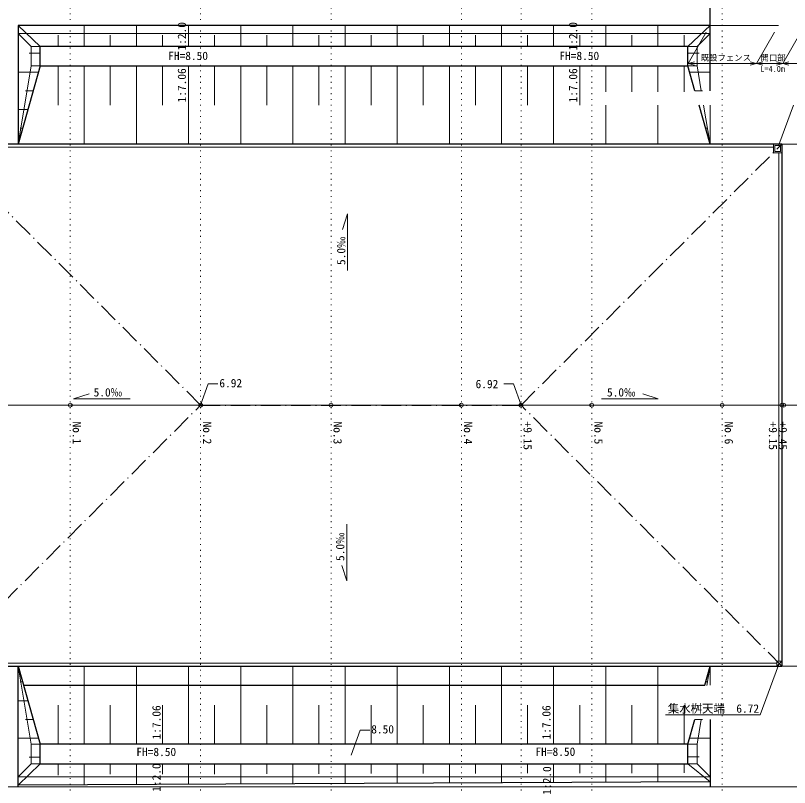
# Model space of a CAD drawing. Units: millimetres, scale not verified. Extents: x -199250 to 201250, y -138500 to 162913.
# Drawn here: x -112238 to 6482, y -45974 to 72396 of the extents above; entities that cross this region are included whole.
import ezdxf
from ezdxf.enums import TextEntityAlignment as Align

# ---------------------------------------------------------------- set-up
doc = ezdxf.new("R2010")
doc.units = ezdxf.units.MM
doc.header["$LTSCALE"] = 500
doc.linetypes.add('DASHED_DOTTED', pattern=[9.25, 6, -1.5, 0.25, -1.5])
doc.linetypes.add('DOTTED', pattern=[1.75, 0.25, -1.5])
for name, color, linetype, lineweight in [('0-4_現況図（想定）', 8, 'Continuous', 13), ('0-A_計画', 7, 'Continuous', 18), ('0-B_二次掘削', 7, 'Continuous', 13), ('0-C_ｸﾞﾗﾝﾄﾞ高さ勾配', 5, 'Continuous', 13), ('0-D_法形状', 7, 'Continuous', 25), ('0-E_法マ－ク', 7, 'Continuous', 18)]:
    doc.layers.add(name, color=color, linetype=linetype, lineweight=lineweight)
doc.styles.add('ＭＳ ゴシック', font='')
doc.styles.get('ＭＳ ゴシック').set_extended_font_data('MS Gothic')

msp = doc.modelspace()

# ---------------------------------------------------------------- linework, layer by layer
at = {"layer": '0-4_現況図（想定）'}
for p, q in [((-111843.1, 52652.2), (-111843, 69652.2)), ((-109843, 67652.2), (-111843, 69652.2)), ((-5693.1, 60848.9), (-5693, 69651.8)), ((-7693, 67651.8), (-109843, 67652.2)), ((-109843, 67652.2), (-109843, 64652.2)), ((-109843, 64652.2), (-111843.1, 52652.2)), ((-7693, 64651.8), (-109843, 64652.2)), ((-7693, 64651.8), (-7059.2, 60848.9)), ((-123843.1, 52652.3), (125456.9, 52651.2)), ((-123843.4, -27347.7), (137456.6, -27348.8)), ((-109843.5, -39347.8), (-111843.4, -27347.8)), ((-6187.6, -30313.4), (-5693.4, -27348.2)), ((-5693.4, -30258.3), (-5693.4, -27348.2)), ((-7693.5, -39348.2), (-7059.3, -35543.5)), ((-5693.5, -44348.2), (-5693.5, -35543.5)), ((-109843.5, -42347.8), (-109843.5, -39347.8)), ((-7693.5, -39348.2), (-109843.5, -39347.8)), ((-7693.5, -42348.2), (-7693.5, -39348.2)), ((-7693.5, -42348.2), (-5693.5, -44348.2)), ((-5693.5, -44348.2), (-111843.5, -44347.8)), ((-125928.7, -45847.7), (153835.2, -45848.9))]:
    msp.add_line(p, q, dxfattribs=at)
for points in [[(-7693, 64651.8), (-7693, 67651.8), (-5693, 69651.8), (-111843, 69652.2)], [(-6695.8, 58668.1), (-5693.1, 52651.8), (-5693.1, 58668.1)], [(-7693.5, -42348.2), (-109843.5, -42347.8), (-111843.5, -44347.8), (-111843.4, -27347.8)]]:
    msp.add_lwpolyline(points, dxfattribs=at)
at = {"layer": '0-A_計画'}
for p, q in [((-123093.6, 52201.2), (4006.4, 52201.2)), ((4856.4, 51351.2), (4856.4, -26598.8)), ((4556.4, -27348.8), (5306.5, -26597.8)), ((5306.8, -27347.3), (4556.4, -26598.8))]:
    msp.add_line(p, q, dxfattribs=at)
at = {"layer": '0-A_計画', "lineweight": 25}
msp.add_line((-111018.9, -30258.8), (-6517.9, -30258.3), dxfattribs=at)
at = {"layer": '0-A_計画'}
for points in [[(4006.4, 52651.2), (5306.4, 52651.2), (5306.4, 51351.2), (4006.4, 51351.2)], [(4206.4, 52451.2), (5106.4, 52451.2), (5106.4, 51551.2), (4206.4, 51551.2)], [(4556.4, -27348.8), (4556.4, -26598.8), (5306.4, -26598.8), (5306.4, -27348.8)]]:
    msp.add_lwpolyline(points, close=True, dxfattribs=at)
for points in [[(4556.4, -26898.8), (-123093.6, -26898.8), (-123093.6, -26598.8), (-123393.6, -26598.8), (-123393.6, 51901.2)], [(4856.4, -26598.8), (4556.4, -26598.8), (4556.4, -26898.8)]]:
    msp.add_lwpolyline(points, dxfattribs=at)
at = {"layer": '0-B_二次掘削', "linetype": 'DOTTED'}
for p, q in [((-103843, 84963.6), (-103843.6, -59118.4)), ((-83843, 84963.5), (-83843.5, -56680.3)), ((-63843, 84963.4), (-63843.5, -56680.3)), ((-43843, 84963.4), (-43843.5, -56680.4)), ((-34693.1, 84963.7), (-34693.7, -56680.1)), ((-23843, 84963.3), (-23843.5, -56680.5)), ((-3843, 84963.2), (-3843.5, -56680.6))]:
    msp.add_line(p, q, dxfattribs=at)
at = {"layer": '0-B_二次掘削'}
msp.add_line((-124143.5, 12652.3), (137758.8, 12651.2), dxfattribs=at)
for centre in [(-103843.3, 12652.2), (-83843.3, 12652.1), (-63843.3, 12652), (-43843.3, 12651.9), (-34693.4, 12652.3), (-23843.3, 12651.9), (-3843.3, 12651.8), (5306.6, 12651.7), (5606.6, 12651.7)]:
    msp.add_circle(centre, 300, dxfattribs=at)
at = {"layer": '0-C_ｸﾞﾗﾝﾄﾞ高さ勾配', "color": 7, "lineweight": 9}
for p, q in [((-6303.1, 69815.1), (-9063.5, 65034)), ((4196.9, 69815.1), (1436.5, 65034)), ((8196.9, 69815.1), (5436.5, 65034)), ((-9063.5, 65034), (-8097.5, 65292.8)), ((-9063.5, 65034), (-8097.5, 64775.2)), ((1436.5, 65034), (470.6, 65292.8)), ((1436.5, 65034), (470.6, 64775.2)), ((1436.5, 65034), (2402.5, 65292.8)), ((1436.5, 65034), (2402.5, 64775.2)), ((5436.5, 65034), (4470.6, 65292.8)), ((5436.5, 65034), (4470.6, 64775.2)), ((5436.5, 65034), (6402.5, 65292.8)), ((5436.5, 65034), (6402.5, 64775.2))]:
    msp.add_line(p, q, dxfattribs=at)
at = {"layer": '0-C_ｸﾞﾗﾝﾄﾞ高さ勾配'}
for p, q in [((4846, 52573.6), (7074.2, 58668.1)), ((4768.8, -27232.4), (2000.3, -34838.8)), ((-12543.7, -34838.8), (2000.3, -34838.8))]:
    msp.add_line(p, q, dxfattribs=at)
at = {"layer": '0-C_ｸﾞﾗﾝﾄﾞ高さ勾配', "linetype": 'DASHED_DOTTED', "lineweight": 25}
msp.add_line((-83843.4, 12652.3), (-34693.4, 12652.3), dxfattribs=at)
at = {"layer": '0-C_ｸﾞﾗﾝﾄﾞ高さ勾配', "color": 7, "lineweight": 9}
for points in [[(-5693, 70871.8), (-693, 70871.8), (4807, 70871.8)], [(-9063.5, 65034), (1436.5, 65034), (5436.5, 65034), (15936.5, 65034)]]:
    msp.add_lwpolyline(points, dxfattribs=at)
at = {"layer": '0-C_ｸﾞﾗﾝﾄﾞ高さ勾配', "linetype": 'DASHED_DOTTED', "lineweight": 25}
for points in [[(-123843.4, -27347.7), (-83843.4, 12652.3), (-123843.4, 52652.3)], [(5306.8, -27348), (-34693.4, 12652.3), (5306.6, 52652.3)]]:
    msp.add_lwpolyline(points, dxfattribs=at)
at = {"layer": '0-C_ｸﾞﾗﾝﾄﾞ高さ勾配'}
for points in [[(-61334.5, 33273.8), (-61334.5, 41962.2), (-62092.3, 39576.8)], [(-83843.4, 12652.3), (-82660, 15903.8), (-81186.7, 15903.8)], [(-34693.4, 12652.3), (-35876.9, 15903.8), (-37350.2, 15903.8)], [(-94625.2, 13605.3), (-103313.5, 13605.3), (-100928.1, 14363.1)], [(-22336.7, 13605.3), (-13648.3, 13605.3), (-16033.7, 14363.1)], [(-61425.3, -5613.6), (-61425.3, -14301.9), (-62183.1, -11916.6)], [(-60768.4, -41013.8), (-59369.5, -37170.3), (-57896.2, -37170.3)]]:
    msp.add_lwpolyline(points, dxfattribs=at)
at = {"layer": '0-D_法形状'}
for p, q in [((-5693.1, 60848.9), (-5693, 75283.6)), ((-111843, 70872.2), (-111843.1, 52652.2)), ((-5693, 70871.8), (-111843, 70872.2)), ((-108443, 64652.2), (-108443, 67652.2)), ((-108443, 64652.2), (-111843.1, 52652.2)), ((-8015.6, 60848.9), (-9093, 64651.8)), ((-5693.1, 52651.8), (-7397.7, 58668.1)), ((5306.5, 52651.7), (-123843.4, 52652.3)), ((5306.5, 52651.2), (5306.8, -27348)), ((-123843.6, -27348.8), (5306.8, -27348.3)), ((-111843.5, -45847.8), (-111843.4, -27348.8)), ((-111843.4, -27348.8), (-108443.5, -39347.8)), ((-6517.9, -30258.3), (-5693.5, -27348.8)), ((-9093.5, -39348.2), (-8015.4, -35543.5)), ((-5693.5, -35543.5), (-5693.5, -45848.2)), ((-108443.5, -42347.8), (-108443.5, -39347.8)), ((-9093.5, -39348.2), (-108443.5, -39347.8)), ((-5693.5, -45091.1), (-111843.5, -45624.9))]:
    msp.add_line(p, q, dxfattribs=at)
for points in [[(-108443, 64652.2), (-9093, 64651.8), (-9093, 67651.8), (-108443, 67652.2)], [(-108443.5, -42347.8), (-9093.5, -42348.2), (-9093.5, -39348.2)]]:
    msp.add_lwpolyline(points, dxfattribs=at)
at = {"layer": '0-E_法マ－ク'}
for p, q in [((-108444.9, 67652.2), (-111843, 70872.2)), ((-101694.1, 67651.3), (-101694.1, 70872.2)), ((-93694.1, 67651.3), (-93694.1, 70872.1)), ((-85694.1, 67651.3), (-85694.1, 70872.1)), ((-77694.1, 67651.4), (-77694.1, 70872.1)), ((-69694.1, 67651.4), (-69694.1, 70872)), ((-61694.1, 67651.4), (-61694.1, 70872)), ((-53694.1, 67651.5), (-53694.1, 70872)), ((-45694.1, 67651.5), (-45694.1, 70871.9)), ((-37694.1, 67651.5), (-37694.1, 70871.9)), ((-29694.1, 67651.6), (-29694.1, 70871.9)), ((-21694.1, 67651.6), (-21694.1, 70871.8)), ((-13694.1, 67651.6), (-13694.1, 70871.8)), ((-9093, 67651.8), (-5693, 70871.8)), ((-105694.1, 67651.3), (-105694.1, 69378)), ((-97694.1, 67651.3), (-97694.1, 69378.1)), ((-89694.1, 67651.3), (-89694.1, 69378.1)), ((-81694.1, 67651.4), (-81694.1, 69378.1)), ((-73694.1, 67651.4), (-73694.1, 69378.2)), ((-65694.1, 67651.4), (-65694.1, 69378.2)), ((-57694.1, 67651.5), (-57694.1, 69378.2)), ((-49694.1, 67651.5), (-49694.1, 69378.3)), ((-41694.1, 67651.5), (-41694.1, 69378.3)), ((-33694.1, 67651.6), (-33694.1, 69374.3)), ((-25694.1, 67651.6), (-25694.1, 69370.3)), ((-17694.1, 67651.6), (-17694.1, 69366.3)), ((-9694.1, 67651.7), (-9694.1, 69362.3)), ((-108444, 66600.6), (-110144, 66600.6)), ((-9093, 66601.1), (-7393, 66601.1)), ((-108444, 64651.3), (-111843.9, 52651.2)), ((-105694, 58651.3), (-105694, 64651.3)), ((-101694, 52651.3), (-101694, 64651.3)), ((-97694, 58651.3), (-97694, 64651.3)), ((-93694, 52651.3), (-93694, 64651.3)), ((-89694, 58651.3), (-89694, 64651.3)), ((-85694, 52651.3), (-85694, 64651.3)), ((-81694, 58651.4), (-81694, 64651.4)), ((-77694, 52651.4), (-77694, 64651.4)), ((-73694, 58651.4), (-73694, 64651.4)), ((-69694, 52651.4), (-69694, 64651.4)), ((-65694, 58651.4), (-65694, 64651.4)), ((-61694, 52651.4), (-61694, 64651.4)), ((-57694, 58651.5), (-57694, 64651.5)), ((-53694, 52651.5), (-53694, 64651.5)), ((-49694, 58651.5), (-49694, 64651.5)), ((-45694, 52651.5), (-45694, 64651.5)), ((-41694, 58651.5), (-41694, 64651.5)), ((-37694, 52651.5), (-37694, 64651.5)), ((-33694, 58651.6), (-33694, 64651.6)), ((-29694, 52651.6), (-29694, 64651.6)), ((-25694, 58651.6), (-25694, 64651.6)), ((-21694, 60696.4), (-21694, 64651.6)), ((-17694, 60696.4), (-17694, 64651.6)), ((-13694, 60696.4), (-13694, 64651.6)), ((-9694, 60696.4), (-9694, 64651.7)), ((-108706.5, 63724.5), (-111844, 63724.4)), ((-8830.5, 63725), (-5693.1, 63725)), ((-109521.4, 60848.3), (-110682.7, 60848.3)), ((-8015.6, 60848.9), (-6854.3, 60848.9)), ((-21694, 52651.6), (-21694, 58668.1)), ((-13694, 52651.6), (-13694, 58668.1)), ((-110336.3, 57972.2), (-111843.9, 57972.2)), ((-111151.2, 55096.1), (-111497.6, 55096.1)), ((-6385.8, 55096.6), (-6039.4, 55096.6)), ((-108443.5, -39348.7), (-111843.6, -27348.8)), ((-101693.6, -27346.9), (-101693.5, -39346.9)), ((-93693.6, -27346.9), (-93693.5, -39346.9)), ((-85693.6, -27346.8), (-85693.5, -39346.8)), ((-77693.6, -27346.8), (-77693.5, -39346.8)), ((-69693.6, -27346.8), (-69693.5, -39346.8)), ((-61693.6, -27346.7), (-61693.5, -39346.7)), ((-53693.6, -27346.7), (-53693.5, -39346.7)), ((-45693.6, -27346.7), (-45693.5, -39346.7)), ((-37693.6, -27346.6), (-37693.5, -39346.6)), ((-29693.6, -27346.6), (-29693.5, -39346.6)), ((-21693.6, -27346.6), (-21693.5, -39346.6)), ((-13693.6, -27346.5), (-13693.5, -39346.5)), ((-111150.9, -29793.6), (-111497.2, -29793.6)), ((-6386.1, -29791.2), (-6039.8, -29791.2)), ((-110336, -32669.7), (-111843.6, -32669.7)), ((-105693.6, -33346.9), (-105693.5, -39346.9)), ((-97693.6, -33346.9), (-97693.5, -39346.9)), ((-89693.6, -33346.9), (-89693.5, -39346.9)), ((-81693.6, -33346.8), (-81693.5, -39346.8)), ((-73693.6, -33346.8), (-73693.5, -39346.8)), ((-65693.6, -33346.8), (-65693.5, -39346.8)), ((-57693.6, -33346.7), (-57693.5, -39346.7)), ((-49693.6, -33346.7), (-49693.5, -39346.7)), ((-41693.6, -33346.7), (-41693.5, -39346.7)), ((-33693.6, -33346.6), (-33693.5, -39346.6)), ((-25693.6, -33346.6), (-25693.5, -39346.6)), ((-17693.6, -33346.6), (-17693.5, -39346.6)), ((-9693.6, -33346.5), (-9693.5, -39346.5)), ((-109521, -35545.8), (-110682.3, -35545.8)), ((-8016, -35543.5), (-6854.7, -35543.5)), ((-108706.1, -38422), (-111843.5, -38422)), ((-8830.9, -38419.6), (-5693.5, -38419.6)), ((-108443.5, -41298.1), (-110143.5, -41298.1)), ((-9093.5, -41295.7), (-7393.5, -41295.7)), ((-111843.5, -45624.9), (-108443.5, -42347.8)), ((-105693.5, -42346.9), (-105693.5, -44073.7)), ((-101693.5, -42346.9), (-101693.5, -45573.9)), ((-97693.5, -42346.9), (-97693.5, -43950.3)), ((-93693.5, -42346.9), (-93693.5, -45533.6)), ((-89693.5, -42346.9), (-89693.5, -43930.2)), ((-85693.5, -42346.8), (-85693.5, -45493.4)), ((-81693.5, -42346.8), (-81693.5, -43910.1)), ((-77693.5, -42346.8), (-77693.5, -45453.2)), ((-73693.5, -42346.8), (-73693.5, -43889.9)), ((-69693.5, -42346.8), (-69693.5, -45412.9)), ((-65693.5, -42346.8), (-65693.5, -43869.8)), ((-61693.5, -42346.7), (-61693.5, -45372.7)), ((-57693.5, -42346.7), (-57693.5, -43849.7)), ((-53693.5, -42346.7), (-53693.5, -45332.5)), ((-49693.5, -42346.7), (-49693.5, -43829.5)), ((-45693.5, -42346.7), (-45693.5, -45292.3)), ((-41693.5, -42346.7), (-41693.5, -43809.4)), ((-37693.5, -42346.6), (-37693.5, -45252)), ((-33693.5, -42346.6), (-33693.5, -43789.3)), ((-29693.5, -42346.6), (-29693.5, -45211.8)), ((-25693.5, -42346.6), (-25693.5, -43769.1)), ((-21693.5, -42346.6), (-21693.5, -45171.6)), ((-17693.5, -42346.6), (-17693.5, -43749)), ((-13693.5, -42346.5), (-13693.5, -45131.3)), ((-9693.5, -42346.5), (-9693.5, -43728.9)), ((-5693.5, -45091.1), (-9093.5, -42348.2))]:
    msp.add_line(p, q, dxfattribs=at)

# ---------------------------------------------------------------- texts
at = {"layer": '0-B_二次掘削', "style": 'ＭＳ ゴシック'}
for s, p in [('No.1', (-103843.3, 10140.7)), ('No.2', (-83843.3, 10140.6)), ('No.3', (-63843.3, 10140.5)), ('No.4', (-43843.3, 10140.5)), ('+9.15', (-34693.4, 10140.8)), ('No.5', (-23843.3, 10140.4)), ('No.6', (-3843.3, 10140.3)), ('+9.15', (2931.6, 10140.3)), ('+9.45', (4431.6, 10140.3))]:
    msp.add_text(s, height=1283, rotation=270, dxfattribs=at).set_placement(p, align=Align.BOTTOM_LEFT)
at = {"layer": '0-C_ｸﾞﾗﾝﾄﾞ高さ勾配', "style": 'ＭＳ ゴシック'}
for s, height, p in [('開口部', 916.4, (2029.3, 65181)), ('既設フェンス', 916.4, (-7131.9, 65181)), ('L=4.0m', 916.4, (2029.3, 63476.3)), ('6.92', 1283, (-80964, 15004.4)), ('6.92', 1283, (-41671.9, 14869.1)), ('5.0‰', 1283, (-100253.4, 13596.9)), ('5.0‰', 1283, (-21512.8, 13588.7)), ('集水桝天端\u30006.72', 1283, (-12176.5, -34893)), ('8.50', 1283, (-57673.6, -38069.8))]:
    msp.add_text(s, height=height, dxfattribs=at).set_placement(p, align=Align.BOTTOM_LEFT)
for p in [(-61260.4, 34138.1), (-61416.9, -11241.9)]:
    msp.add_text('5.0‰', height=1283, rotation=90, dxfattribs=at).set_placement(p, align=Align.BOTTOM_LEFT)
at = {"layer": '0-D_法形状', "style": 'ＭＳ ゴシック'}
for s, p in [('1:2.0', (-85694.1, 67021.2)), ('1:2.0', (-25694.1, 67021.5)), ('1:7.06', (-85694, 59067)), ('1:7.06', (-25694, 59067)), ('1:7.06', (-89589.6, -38603)), ('1:7.06', (-29787.2, -38603)), ('1:2.0', (-89589.6, -46624.8)), ('1:2.0', (-29698.7, -47081.7))]:
    msp.add_text(s, height=1283, rotation=90, dxfattribs=at).set_placement(p, align=Align.BOTTOM_LEFT)
for p in [(-88820.1, 65182.9), (-28820.1, 65183.1), (-93703.2, -41538.1), (-32485.3, -41508.5)]:
    msp.add_text('FH=8.50', height=1283, dxfattribs=at).set_placement(p, align=Align.BOTTOM_LEFT)

doc.saveas('drawing.dxf')
